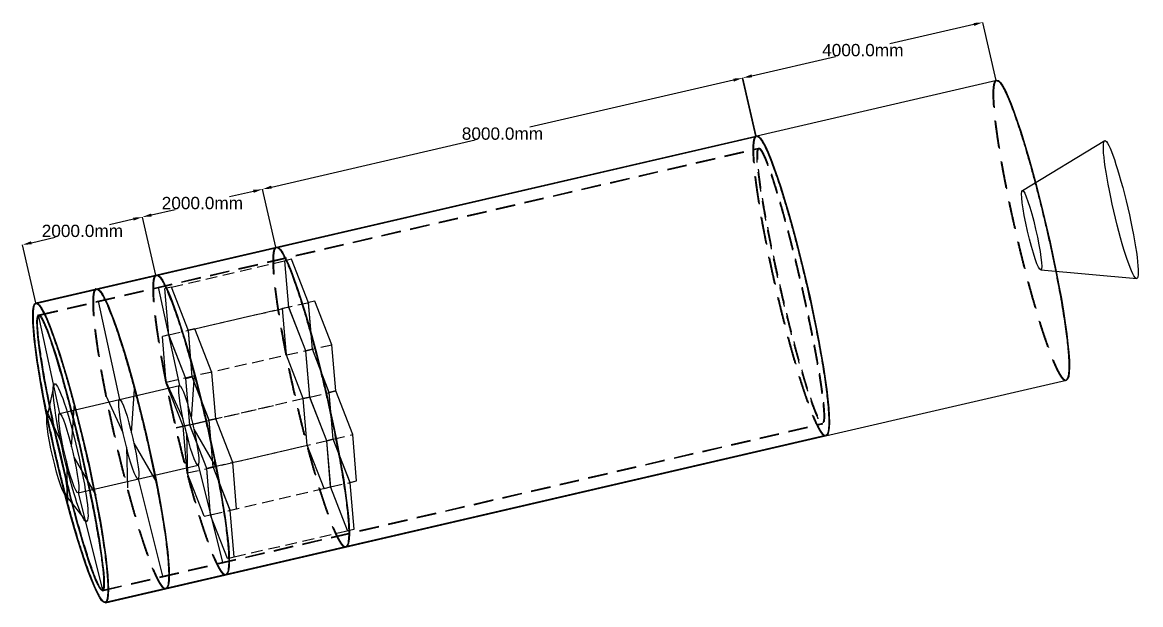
# Model space of a CAD drawing. Header units: inches. Extents: x -4186 to 68039, y -33263 to 5220.
# Drawn here: x 49886 to 68039, y -13029 to -3571 of the extents above; entities that cross this region are included whole.
import ezdxf

# ---------------------------------------------------------------- set-up
doc = ezdxf.new("R2010")
doc.units = ezdxf.units.IN
doc.header["$MEASUREMENT"] = 0
doc.linetypes.add('DASH2', pattern=[19.05, 12.7, -6.35])
for name, color, linetype in [('Compartment', 2, 'Continuous'), ('Skin', 3, 'Continuous'), ('SupportSystems', 5, 'Continuous'), ('Water', 4, 'Continuous')]:
    doc.layers.add(name, color=color, linetype=linetype)
doc.styles.add('Arial', font='Arial.ttf')
doc.dimstyles.new('BigDim', dxfattribs={"dimtxt": 10, "dimasz": 150, "dimexe": 0.18, "dimexo": 0.0625, "dimgap": 0.09, "dimtad": 0, "dimtih": 1, "dimtoh": 1, "dimdec": 1, "dimzin": 0, "dimdsep": 46, "dimtxsty": 'Arial', "dimcen": 0.09, "dimclrd": 4, "dimclre": 4, "dimadec": 0, "dimazin": 0, "dimtfac": 1, "dimtofl": 0, "dimtmove": 0, "dimatfit": 3, "dimfxl": 1, "dimtolj": 1, "dimtzin": 0, "dimarcsym": 0})

# ---------------------------------------------------------------- blocks, each defined once
blk = doc.blocks.new('*D22')
at = {"color": 4, "lineweight": -2}
for p, q in [((51688, -6767), (51301, -6857)), ((52052, -7675), (51834, -6733)), ((50032, -7151), (50419, -7061)), ((50104, -8127), (49886, -7185))]:
    blk.add_line(p, q, dxfattribs=at)
at = {"color": 4}
for points in [[(51694, -6791), (51682, -6743), (51834, -6733)], [(50026, -7126), (50038, -7175), (49886, -7185)]]:
    blk.add_solid(points, dxfattribs=at)
at = {"layer": 'Defpoints', "color": 0}
for p in [(51834, -6733), (52052, -7675), (50104, -8127)]:
    blk.add_point(p, dxfattribs=at)
at = {"color": 0, "insert": (50860, -6959), "char_height": 200, "attachment_point": 5, "style": 'Arial'}
blk.add_mtext('\\A1;2000.0mm', dxfattribs=at)
blk = doc.blocks.new('*D23')
at = {"color": 4, "lineweight": -2}
for p, q in [((53636, -6316), (53249, -6405)), ((54001, -7223), (53783, -6282)), ((51980, -6699), (52368, -6610)), ((52052, -7675), (51834, -6733))]:
    blk.add_line(p, q, dxfattribs=at)
at = {"color": 4}
for points in [[(53642, -6340), (53631, -6291), (53783, -6282)], [(51975, -6675), (51986, -6724), (51834, -6733)]]:
    blk.add_solid(points, dxfattribs=at)
at = {"layer": 'Defpoints', "color": 0}
for p in [(53783, -6282), (54001, -7223), (52052, -7675)]:
    blk.add_point(p, dxfattribs=at)
at = {"color": 0, "insert": (52808, -6507), "char_height": 200, "attachment_point": 5, "style": 'Arial'}
blk.add_mtext('\\A1;2000.0mm', dxfattribs=at)
blk = doc.blocks.new('*D24')
at = {"color": 4, "lineweight": -2}
for p, q in [((61430, -4509), (58121, -5276)), ((61794, -5417), (61576, -4475)), ((53929, -6248), (57238, -5481)), ((54001, -7223), (53783, -6282))]:
    blk.add_line(p, q, dxfattribs=at)
at = {"color": 4}
for points in [[(61436, -4534), (61424, -4485), (61576, -4475)], [(53923, -6223), (53934, -6272), (53783, -6282)]]:
    blk.add_solid(points, dxfattribs=at)
at = {"layer": 'Defpoints', "color": 0}
for p in [(61576, -4475), (61794, -5417), (54001, -7223)]:
    blk.add_point(p, dxfattribs=at)
at = {"color": 0, "insert": (57679, -5379), "char_height": 200, "attachment_point": 5, "style": 'Arial'}
blk.add_mtext('\\A1;8000.0mm', dxfattribs=at)
blk = doc.blocks.new('*D25')
at = {"color": 4, "lineweight": -2}
for p, q in [((65331, -3605), (63970, -3921)), ((65696, -4513), (65477, -3571)), ((61727, -4440), (63088, -4125)), ((61799, -5416), (61581, -4474))]:
    blk.add_line(p, q, dxfattribs=at)
at = {"color": 4}
for points in [[(65337, -3629), (65326, -3581), (65478, -3571)], [(61721, -4416), (61733, -4465), (61581, -4474)]]:
    blk.add_solid(points, dxfattribs=at)
at = {"layer": 'Defpoints', "color": 0}
for p in [(65478, -3571), (65696, -4513), (61799, -5416)]:
    blk.add_point(p, dxfattribs=at)
at = {"color": 0, "insert": (63529, -4023), "char_height": 200, "attachment_point": 5, "style": 'Arial'}
blk.add_mtext('\\A1;4000.0mm', dxfattribs=at)

msp = doc.modelspace()

# ---------------------------------------------------------------- hatches: boundary and pattern name
at = {"layer": 'Water', "linetype": 'DASH2', "ltscale": 5}
h = msp.add_hatch(dxfattribs=at)
h.set_pattern_fill('ANSI37', color=256, scale=500, angle=283.048483, style=0)
h.set_pattern_definition([(238.04848, (30260.4, 8193.19), (-53.03101, 33.07509), []), (148.04848, (30260.4, 8193.19), (33.07509, 53.03101), [])])
edge = h.paths.add_edge_path()
edge.add_line((50149.28, -8321.4), (61839.43, -5612.1))
edge = h.paths.add_edge_path()
edge.add_line((50106.38, -8136.31), (61796.53, -5427))
h = msp.add_hatch(dxfattribs=at)
h.set_pattern_fill('ANSI37', color=256, scale=500, angle=103.048483, style=0)
h.set_pattern_definition([(148.04848, (40591.25, -36382.52), (-33.07509, -53.03101), []), (238.04848, (40591.25, -36382.52), (53.03101, -33.07509), [])])
edge = h.paths.add_edge_path()
edge.add_line((51187.85, -12802.63), (62878, -10093.32))
edge = h.paths.add_edge_path()
edge.add_line((51230.74, -12987.72), (62920.9, -10278.42))

# ---------------------------------------------------------------- linework, layer by layer
at = {"layer": 'Compartment', "color": 46, "linetype": 'DASH2', "ltscale": 15}
for p, q in [((52305.92, -7869.85), (54254.28, -7418.3)), ((52685.49, -8548.71), (54633.85, -8097.16)), ((52263.66, -8646.47), (54212.02, -8194.92)), ((52221.42, -9413.34), (54909.31, -8806.25)), ((52602.32, -10107.74), (54972.51, -9558.42)), ((52384.25, -10158.28), (53998.33, -9784.2)), ((52983.24, -10792.39), (55247.98, -10267.52)), ((52561.41, -10890.15), (54509.77, -10438.6)), ((52940.99, -11569.01), (55311.18, -11019.69)), ((53321.91, -12253.66), (55270.26, -11802.11))]:
    msp.add_line(p, q, dxfattribs=at)
at = {"layer": 'Compartment'}
for p, q in [((54254.28, -7418.3), (54148.82, -7442.74)), ((52441.62, -9471.48), (52098.03, -7871.55)), ((52305.92, -7869.85), (52200.46, -7894.29)), ((51467.44, -9697.25), (51123.85, -8097.32)), ((50493.26, -9923.03), (50149.67, -8323.1)), ((52494.79, -10009.76), (52220.25, -9409.41)), ((52632.11, -10012.92), (52678.07, -9302.29)), ((51657.93, -10238.7), (51703.89, -9528.07)), ((50683.75, -10464.48), (50729.71, -9753.84)), ((51520.61, -10235.54), (51246.08, -9635.18)), ((50546.43, -10461.31), (50271.9, -9860.96)), ((52520.63, -10126.67), (52384.25, -10158.28)), ((52659.25, -10094.55), (52862.94, -10047.34)), ((52548.88, -10244.05), (52566.4, -10902.94)), ((52671.04, -10180.24), (53024.66, -10797.75)), ((51574.7, -10469.83), (51592.22, -11128.72)), ((51696.86, -10406.02), (52050.48, -11023.53)), ((50600.52, -10695.61), (50618.04, -11354.49)), ((50722.68, -10631.79), (51076.3, -11249.3)), ((52740.74, -10761.28), (53133.12, -12337.78)), ((51766.56, -10987.06), (52158.95, -12563.56)), ((50792.38, -11212.83), (51184.77, -12789.34)), ((55164.81, -11826.55), (55270.26, -11802.11)), ((53216.45, -12278.1), (53321.91, -12253.66))]:
    msp.add_line(p, q, dxfattribs=at)
at = {"layer": 'Compartment', "color": 46}
for p, q in [((54213.36, -8200.72), (54148.82, -7442.74)), ((54529.74, -8127.39), (54254.28, -7418.3)), ((52265, -8652.27), (52200.46, -7894.29)), ((52581.38, -8578.94), (52305.92, -7869.85)), ((54633.85, -8097.16), (54528.39, -8121.6)), ((54592.94, -8879.57), (54528.39, -8121.6)), ((54592.94, -8879.57), (54529.74, -8127.39)), ((54909.31, -8806.25), (54633.85, -8097.16)), ((54212.02, -8194.92), (54106.56, -8219.36)), ((54171.11, -8977.33), (54106.56, -8219.36)), ((54487.48, -8904.01), (54212.02, -8194.92)), ((54487.48, -8904.01), (54213.36, -8200.72)), ((52263.66, -8646.47), (52158.2, -8670.91)), ((52222.75, -9428.88), (52158.2, -8670.91)), ((52539.12, -9355.56), (52263.66, -8646.47)), ((52539.12, -9355.56), (52265, -8652.27)), ((52685.49, -8548.71), (52580.03, -8573.15)), ((52644.58, -9331.12), (52580.03, -8573.15)), ((52644.58, -9331.12), (52581.38, -8578.94)), ((52960.95, -9257.8), (52685.49, -8548.71)), ((54592.94, -8879.57), (54487.48, -8904.01)), ((54487.48, -8904.01), (54592.94, -8879.57)), ((54867.06, -9582.86), (54592.94, -8879.57)), ((54868.4, -9588.66), (54592.94, -8879.57)), ((54972.51, -9558.42), (54909.31, -8806.25)), ((54445.22, -9680.63), (54171.11, -8977.33)), ((54552.03, -9661.98), (54487.48, -8904.01)), ((54550.68, -9656.19), (54487.48, -8904.01)), ((53024.16, -10009.98), (52960.95, -9257.8)), ((52496.87, -10132.18), (52222.75, -9428.88)), ((52644.58, -9331.12), (52539.12, -9355.56)), ((52539.12, -9355.56), (52644.58, -9331.12)), ((52603.67, -10113.54), (52539.12, -9355.56)), ((52602.32, -10107.74), (52539.12, -9355.56)), ((52920.04, -10040.21), (52644.58, -9331.12)), ((52918.7, -10034.42), (52644.58, -9331.12)), ((54972.51, -9558.42), (54867.06, -9582.86)), ((54867.06, -9582.86), (54972.51, -9558.42)), ((54931.6, -10340.84), (54867.06, -9582.86)), ((54931.6, -10340.84), (54868.4, -9588.66)), ((55247.98, -10267.52), (54972.51, -9558.42)), ((54550.68, -9656.19), (54445.22, -9680.63)), ((54445.22, -9680.63), (54550.68, -9656.19)), ((54509.77, -10438.6), (54445.22, -9680.63)), ((54826.14, -10365.28), (54550.68, -9656.19)), ((54826.14, -10365.28), (54552.03, -9661.98)), ((52602.32, -10107.74), (52496.87, -10132.18)), ((52496.87, -10132.18), (52602.32, -10107.74)), ((52561.41, -10890.15), (52496.87, -10132.18)), ((52877.78, -10816.83), (52602.32, -10107.74)), ((52877.78, -10816.83), (52603.67, -10113.54)), ((53024.16, -10009.98), (52918.7, -10034.42)), ((52918.7, -10034.42), (53024.16, -10009.98)), ((52983.24, -10792.39), (52918.7, -10034.42)), ((52983.24, -10792.39), (52920.04, -10040.21)), ((53299.62, -10719.07), (53024.16, -10009.98)), ((54826.14, -10365.28), (54931.6, -10340.84)), ((54931.6, -10340.84), (54826.14, -10365.28)), ((55205.72, -11044.13), (54931.6, -10340.84)), ((55207.06, -11049.93), (54931.6, -10340.84)), ((55311.18, -11019.69), (55247.98, -10267.52)), ((54783.89, -11141.9), (54509.77, -10438.6)), ((54890.69, -11123.25), (54826.14, -10365.28)), ((54889.35, -11117.46), (54826.14, -10365.28)), ((52835.53, -11593.45), (52561.41, -10890.15)), ((52877.78, -10816.83), (52983.24, -10792.39)), ((52983.24, -10792.39), (52877.78, -10816.83)), ((52940.99, -11569.01), (52877.78, -10816.83)), ((52942.33, -11574.8), (52877.78, -10816.83)), ((53257.36, -11495.68), (52983.24, -10792.39)), ((53258.7, -11501.48), (52983.24, -10792.39)), ((53362.82, -11471.24), (53299.62, -10719.07)), ((55205.72, -11044.13), (55311.18, -11019.69)), ((55270.26, -11802.11), (55207.06, -11049.93)), ((54783.89, -11141.9), (54889.35, -11117.46)), ((55164.81, -11826.55), (54890.69, -11123.25)), ((52835.53, -11593.45), (52940.99, -11569.01)), ((53216.45, -12278.1), (52942.33, -11574.8)), ((53257.36, -11495.68), (53362.82, -11471.24)), ((53321.91, -12253.66), (53258.7, -11501.48))]:
    msp.add_line(p, q, dxfattribs=at)
at = {"layer": 'Skin'}
for p, q in [((61807.84, -5414.12), (65704.56, -4511.02)), ((50104.12, -8126.57), (61794.28, -5417.26)), ((50106.38, -8136.31), (61796.53, -5427)), ((62923.15, -10288.16), (66833.44, -9381.91)), ((50294.82, -9968.11), (50408.92, -9441.71)), ((50489.66, -9922.95), (52438.02, -9471.4)), ((51230.74, -12987.72), (62920.9, -10278.42)), ((51233, -12997.46), (62923.15, -10288.16)), ((50789.02, -11214.63), (52737.38, -10763.07)), ((50594.18, -11259.78), (50928.2, -11682.32))]:
    msp.add_line(p, q, dxfattribs=at)
at = {"layer": 'Skin', "linetype": 'DASH2', "ltscale": 25}
for p, q in [((50149.28, -8321.4), (61839.43, -5612.1)), ((50151.54, -8331.14), (61841.69, -5621.84)), ((51185.59, -12792.89), (62875.74, -10083.58)), ((51187.85, -12802.63), (62878, -10093.32))]:
    msp.add_line(p, q, dxfattribs=at)
at = {"layer": 'Skin', "linetype": 'DASH2', "ltscale": 35}
for centre in [(66255.43, -6949.61), (62358.72, -7852.71), (54565.28, -9658.91), (52616.92, -10110.46), (51642.74, -10336.24)]:
    msp.add_ellipse(centre, major_axis=(-564.44, 2435.45), ratio=0.1, start_param=0, end_param=3.14159265, dxfattribs=at)
at = {"layer": 'Skin', "extrusion": (0, 0, -1)}
for centre in [(66269, -6946.46), (62372.28, -7849.57), (54578.84, -9655.77), (52630.49, -10107.32), (51656.31, -10333.1)]:
    msp.add_ellipse(centre, major_axis=(-564.44, 2435.45), ratio=0.1, start_param=0, end_param=3.14159265, dxfattribs=at)
at = {"layer": 'Skin', "linetype": 'DASH2', "ltscale": 25}
msp.add_ellipse((62358.72, -7852.71), major_axis=(-519.28, 2240.61), ratio=0.07608696, dxfattribs=at)
at = {"layer": 'Skin'}
for centre, major_axis, ratio in [((50668.56, -10562.01), (-564.44, 2435.45), 0.1), ((50668.56, -10562.01), (-519.28, 2240.61), 0.07608696), ((50668.56, -10562.01), (-259.64, 1120.31), 0.10097911), ((50444.5, -10613.94), (-149.68, 645.84), 0.10176594), ((50639.34, -10568.79), (-149.68, 645.84), 0.10176594)]:
    msp.add_ellipse(centre, major_axis=major_axis, ratio=ratio, dxfattribs=at)
at = {"layer": 'Skin', "ltscale": 25}
for centre in [(52587.7, -10117.24), (51613.52, -10343.01)]:
    msp.add_ellipse(centre, major_axis=(-149.68, 645.84), ratio=0.10176594, dxfattribs=at)
at = {"layer": 'Skin', "linetype": 'DASH2', "ltscale": 35, "start_tangent": (-0.97417936, -0.22577548), "end_tangent": (0.97417936, 0.22577548)}
for points in [[(65693.25, -4523.9), (65680.03, -4534.19), (65666.87, -4563.8), (65657.11, -4613.04), (65651.73, -4680.74), (65650.95, -4766.03), (65654.83, -4868.11), (65663.34, -4986.12), (65676.44, -5119.14), (65694.02, -5266.12), (65715.95, -5425.93), (65742.06, -5597.36), (65772.15, -5779.07), (65806, -5969.7), (65843.34, -6167.77), (65883.9, -6371.79), (65927.35, -6580.2), (65973.38, -6791.4), (66021.63, -7003.79), (66071.73, -7215.76), (66123.3, -7425.68), (66175.95, -7631.95), (66229.28, -7833.01), (66282.87, -8027.32), (66336.33, -8213.4), (66389.24, -8389.83), (66441.2, -8555.26), (66491.81, -8708.43), (66540.68, -8848.16), (66587.43, -8973.37), (66631.69, -9083.1), (66673.11, -9176.48), (66711.33, -9252.73), (66745.94, -9311.16), (66776.37, -9351.09), (66801.21, -9371.89), (66817.61, -9375.31)], [(61796.53, -5427), (61783.31, -5437.29), (61770.15, -5466.9), (61760.39, -5516.15), (61755.01, -5583.84), (61754.23, -5669.13), (61758.11, -5771.21), (61766.63, -5889.22), (61779.72, -6022.24), (61797.3, -6169.22), (61819.23, -6329.04), (61845.34, -6500.46), (61875.44, -6682.17), (61909.28, -6872.8), (61946.63, -7070.87), (61987.18, -7274.89), (62030.64, -7483.3), (62076.66, -7694.5), (62124.91, -7906.9), (62175.01, -8118.86), (62226.58, -8328.78), (62279.23, -8535.05), (62332.56, -8736.11), (62386.16, -8930.42), (62439.61, -9116.5), (62492.52, -9292.93), (62544.48, -9458.36), (62595.09, -9611.53), (62643.96, -9751.26), (62690.71, -9876.47), (62734.97, -9986.2), (62776.4, -10079.58), (62814.61, -10155.83), (62849.22, -10214.26), (62879.65, -10254.19), (62904.5, -10274.99), (62920.9, -10278.42)], [(54003.1, -7233.21), (53989.88, -7243.5), (53976.71, -7273.11), (53966.96, -7322.35), (53961.58, -7390.05), (53960.8, -7475.34), (53964.67, -7577.41), (53973.19, -7695.43), (53986.29, -7828.44), (54003.87, -7975.43), (54025.8, -8135.24), (54051.91, -8306.66), (54082, -8488.38), (54115.85, -8679), (54153.19, -8877.08), (54193.75, -9081.1), (54237.2, -9289.5), (54283.23, -9500.71), (54331.48, -9713.1), (54381.58, -9925.06), (54433.15, -10134.98), (54485.8, -10341.26), (54539.13, -10542.31), (54592.72, -10736.62), (54646.18, -10922.7), (54699.09, -11099.13), (54751.05, -11264.56), (54801.66, -11417.73), (54850.52, -11557.46), (54897.27, -11682.68), (54941.54, -11792.41), (54982.96, -11885.78), (55021.18, -11962.03), (55055.79, -12020.46), (55086.21, -12060.39), (55111.06, -12081.19), (55127.46, -12084.62)], [(52054.74, -7684.76), (52041.52, -7695.05), (52028.35, -7724.66), (52018.6, -7773.9), (52013.22, -7841.6), (52012.44, -7926.89), (52016.32, -8028.96), (52024.83, -8146.98), (52037.93, -8279.99), (52055.51, -8426.98), (52077.44, -8586.79), (52103.55, -8758.21), (52133.64, -8939.93), (52167.49, -9130.55), (52204.83, -9328.63), (52245.39, -9532.65), (52288.84, -9741.05), (52334.87, -9952.26), (52383.12, -10164.65), (52433.22, -10376.61), (52484.79, -10586.53), (52537.44, -10792.81), (52590.77, -10993.87), (52644.36, -11188.18), (52697.82, -11374.25), (52750.73, -11550.68), (52802.69, -11716.11), (52853.3, -11869.28), (52902.17, -12009.01), (52948.92, -12134.23), (52993.18, -12243.96), (53034.6, -12337.33), (53072.82, -12413.58), (53107.43, -12472.01), (53137.85, -12511.94), (53162.7, -12532.75), (53179.1, -12536.17)], [(51080.56, -7910.53), (51067.34, -7920.82), (51054.18, -7950.43), (51044.42, -7999.68), (51039.04, -8067.37), (51038.26, -8152.66), (51042.14, -8254.74), (51050.65, -8372.75), (51063.75, -8505.77), (51081.33, -8652.75), (51103.26, -8812.57), (51129.37, -8983.99), (51159.46, -9165.7), (51193.31, -9356.33), (51230.65, -9554.4), (51271.21, -9758.42), (51314.66, -9966.83), (51360.69, -10178.03), (51408.94, -10390.43), (51459.04, -10602.39), (51510.61, -10812.31), (51563.26, -11018.58), (51616.59, -11219.64), (51670.18, -11413.95), (51723.64, -11600.03), (51776.55, -11776.46), (51828.51, -11941.89), (51879.12, -12095.06), (51927.99, -12234.79), (51974.74, -12360), (52019, -12469.73), (52060.42, -12563.11), (52098.64, -12639.36), (52133.25, -12697.79), (52163.67, -12737.72), (52188.52, -12758.52), (52204.92, -12761.95)]]:
    msp.add_spline(points, degree=3, dxfattribs=at)
at = {"layer": 'Skin', "end_tangent": (-0.97417936, -0.22577548)}
for points, start_tangent in [([(65706.82, -4520.76), (65723.22, -4524.18), (65748.06, -4544.98), (65778.49, -4584.91), (65813.1, -4643.34), (65851.32, -4719.59), (65892.74, -4812.97), (65937, -4922.7), (65983.75, -5047.92), (66032.62, -5187.65), (66083.23, -5340.81), (66135.19, -5506.24), (66188.1, -5682.67), (66241.56, -5868.75), (66295.15, -6063.06), (66348.48, -6264.12), (66401.13, -6470.4), (66452.7, -6680.31), (66502.8, -6892.28), (66551.05, -7104.67), (66597.08, -7315.87), (66640.53, -7524.28), (66681.09, -7728.3), (66718.43, -7926.37), (66752.28, -8117), (66782.37, -8298.71), (66808.48, -8470.14), (66830.41, -8629.95), (66847.99, -8776.93), (66861.09, -8909.95), (66869.6, -9027.96), (66873.48, -9130.04), (66872.7, -9215.33), (66867.32, -9283.03), (66857.56, -9332.27), (66844.4, -9361.88), (66831.18, -9372.17)], (0.97417936, 0.22577548)), ([(61810.1, -5423.86), (61826.5, -5427.28), (61851.35, -5448.09), (61881.77, -5488.02), (61916.38, -5546.45), (61954.6, -5622.7), (61996.02, -5716.07), (62040.28, -5825.8), (62087.04, -5951.02), (62135.9, -6090.75), (62186.51, -6243.92), (62238.47, -6409.35), (62291.38, -6585.77), (62344.84, -6771.85), (62398.43, -6966.16), (62451.76, -7167.22), (62504.41, -7373.5), (62555.98, -7583.42), (62606.08, -7795.38), (62654.33, -8007.77), (62700.36, -8218.98), (62743.81, -8427.38), (62784.37, -8631.4), (62821.71, -8829.48), (62855.56, -9020.1), (62885.65, -9201.82), (62911.76, -9373.24), (62933.69, -9533.05), (62951.27, -9680.03), (62964.37, -9813.05), (62972.89, -9931.07), (62976.76, -10033.14), (62975.98, -10118.43), (62970.6, -10186.13), (62960.85, -10235.37), (62947.68, -10264.98), (62934.46, -10275.27)], (0.97417936, 0.22577548)), ([(54016.66, -7230.06), (54033.06, -7233.49), (54057.91, -7254.29), (54088.33, -7294.22), (54122.95, -7352.65), (54161.16, -7428.9), (54202.58, -7522.27), (54246.85, -7632), (54293.6, -7757.22), (54342.47, -7896.95), (54393.08, -8050.12), (54445.04, -8215.55), (54497.95, -8391.98), (54551.4, -8578.06), (54605, -8772.37), (54658.33, -8973.43), (54710.97, -9179.7), (54762.55, -9389.62), (54812.65, -9601.58), (54860.9, -9813.98), (54906.92, -10025.18), (54950.38, -10233.58), (54990.93, -10437.6), (55028.28, -10635.68), (55062.12, -10826.3), (55092.22, -11008.02), (55118.33, -11179.44), (55140.26, -11339.26), (55157.84, -11486.24), (55170.93, -11619.25), (55179.45, -11737.27), (55183.33, -11839.35), (55182.55, -11924.63), (55177.17, -11992.33), (55167.41, -12041.57), (55154.25, -12071.19), (55141.03, -12081.48)], (0.97417936, 0.22577548)), ([(52068.3, -7681.61), (52084.71, -7685.04), (52109.55, -7705.84), (52139.98, -7745.77), (52174.59, -7804.2), (52212.81, -7880.45), (52254.23, -7973.83), (52298.49, -8083.56), (52345.24, -8208.77), (52394.11, -8348.5), (52444.72, -8501.67), (52496.68, -8667.1), (52549.59, -8843.53), (52603.04, -9029.61), (52656.64, -9223.92), (52709.97, -9424.98), (52762.62, -9631.25), (52814.19, -9841.17), (52864.29, -10053.13), (52912.54, -10265.53), (52958.56, -10476.73), (53002.02, -10685.14), (53042.57, -10889.15), (53079.92, -11087.23), (53113.77, -11277.85), (53143.86, -11459.57), (53169.97, -11630.99), (53191.9, -11790.81), (53209.48, -11937.79), (53222.58, -12070.81), (53231.09, -12188.82), (53234.97, -12290.9), (53234.19, -12376.18), (53228.81, -12443.88), (53219.05, -12493.13), (53205.89, -12522.74), (53192.67, -12533.03)], (0.97417936, 0.22577548)), ([(51094.13, -7907.39), (51110.53, -7910.81), (51135.37, -7931.62), (51165.8, -7971.55), (51200.41, -8029.98), (51238.63, -8106.23), (51280.05, -8199.6), (51324.31, -8309.33), (51371.06, -8434.55), (51419.93, -8574.28), (51470.54, -8727.45), (51522.5, -8892.88), (51575.41, -9069.31), (51628.86, -9255.38), (51682.46, -9449.69), (51735.79, -9650.75), (51788.44, -9857.03), (51840.01, -10066.95), (51890.11, -10278.91), (51938.36, -10491.3), (51984.38, -10702.51), (52027.84, -10910.91), (52068.4, -11114.93), (52105.74, -11313.01), (52139.59, -11503.63), (52169.68, -11685.35), (52195.79, -11856.77), (52217.72, -12016.58), (52235.3, -12163.56), (52248.4, -12296.58), (52256.91, -12414.6), (52260.79, -12516.67), (52260.01, -12601.96), (52254.63, -12669.66), (52244.87, -12718.9), (52231.71, -12748.51), (52218.49, -12758.8)], (0.97417936, 0.22577548)), ([(50106.38, -8136.31), (50092.96, -8146.87), (50079.67, -8177.33), (50069.92, -8227.95), (50064.69, -8297.5), (50064.2, -8385.09), (50068.5, -8489.88), (50077.56, -8610.99), (50091.33, -8747.43), (50109.69, -8898.1), (50132.51, -9061.81), (50159.6, -9237.28), (50190.75, -9423.11), (50225.71, -9617.86), (50264.23, -9819.99), (50305.98, -10027.92), (50350.64, -10240.01), (50397.88, -10454.62), (50447.3, -10670.04), (50498.53, -10884.61), (50551.17, -11096.63), (50604.8, -11304.44), (50659.01, -11506.42), (50713.36, -11700.98), (50767.43, -11886.59), (50820.8, -12061.81), (50873.04, -12225.24), (50923.75, -12375.61), (50972.52, -12511.73), (51018.96, -12632.52), (51062.69, -12737.01), (51103.35, -12824.33), (51140.53, -12893.72), (51173.79, -12944.47), (51202.25, -12975.86), (51223.56, -12987.75), (51237.21, -12984.59), (51251.12, -12964.53), (51262.87, -12923.82), (51270.4, -12863.62), (51273.28, -12784.94), (51271.38, -12688.64), (51264.69, -12575.57), (51253.26, -12446.67), (51237.18, -12302.97), (51216.57, -12145.62), (51191.6, -11975.87), (51162.45, -11795.04), (51129.36, -11604.56), (51092.58, -11405.93), (51052.41, -11200.7), (51009.16, -10990.48), (50963.16, -10776.92), (50914.79, -10561.7), (50864.41, -10346.49), (50812.42, -10132.99), (50759.24, -9922.87), (50705.27, -9717.77), (50650.94, -9519.31), (50596.67, -9329.03), (50542.9, -9148.44), (50490.04, -8978.95), (50438.51, -8821.89), (50388.73, -8678.5), (50341.07, -8549.92), (50295.94, -8437.17), (50253.7, -8341.17), (50214.73, -8262.72), (50179.44, -8202.56), (50148.42, -8161.4), (50123.08, -8139.89), (50106.38, -8136.31)], (-0.97417936, -0.22577548)), ([(50151.54, -8331.14), (50145.11, -8338.29), (50137.22, -8365.1), (50132.73, -8410.72), (50132.38, -8473.77), (50136.27, -8553.42), (50144.4, -8648.92), (50156.71, -8759.47), (50173.11, -8884.16), (50193.47, -9022), (50217.62, -9171.91), (50245.38, -9332.7), (50276.53, -9503.11), (50310.82, -9681.8), (50348, -9867.38), (50387.76, -10058.37), (50429.79, -10253.3), (50473.77, -10450.63), (50519.35, -10648.81), (50566.17, -10846.29), (50613.87, -11041.54), (50662.07, -11233), (50710.4, -11419.19), (50758.47, -11598.65), (50805.92, -11769.97), (50852.36, -11931.81), (50897.43, -12082.88), (50940.78, -12222.02), (50982.06, -12348.11), (51020.95, -12460.17), (51057.12, -12557.28), (51090.29, -12638.66), (51120.13, -12703.6), (51146.28, -12751.42), (51168.06, -12781.36), (51182.75, -12792.63), (51188.03, -12791.4), (51196.26, -12774.82), (51202.65, -12738.36), (51205.1, -12683.91), (51203.33, -12612.46), (51197.32, -12524.79), (51187.09, -12421.66), (51172.72, -12303.93), (51154.32, -12172.53), (51132.05, -12028.51), (51106.07, -11873.01), (51076.58, -11707.24), (51043.83, -11532.52), (51008.06, -11350.21), (50969.55, -11161.74), (50928.62, -10968.59), (50885.57, -10772.27), (50840.74, -10574.32), (50794.5, -10376.29), (50747.19, -10179.74), (50699.19, -9986.19), (50650.88, -9797.18), (50602.63, -9614.17), (50554.83, -9438.61), (50507.84, -9271.87), (50462.04, -9115.26), (50417.79, -8970.01), (50375.43, -8837.27), (50335.3, -8718.08), (50297.73, -8613.39), (50263.03, -8524.04), (50231.48, -8450.8), (50203.43, -8394.33), (50179.33, -8355.34), (50160.45, -8334.73), (50151.54, -8331.14)], (-0.97417936, -0.22577548))]:
    msp.add_spline(points, degree=3, dxfattribs=dict(at, start_tangent=start_tangent))
at = {"layer": 'Skin', "linetype": 'DASH2', "ltscale": 25, "start_tangent": (-0.97417936, -0.22577548), "end_tangent": (-0.97417936, -0.22577548)}
msp.add_spline([(61841.69, -5621.84), (61835.26, -5628.98), (61827.38, -5655.79), (61822.88, -5701.41), (61822.53, -5764.46), (61826.42, -5844.12), (61834.55, -5939.62), (61846.87, -6050.16), (61863.26, -6174.85), (61883.62, -6312.7), (61907.77, -6462.6), (61935.53, -6623.4), (61966.68, -6793.81), (62000.98, -6972.5), (62038.15, -7158.07), (62077.91, -7349.07), (62119.94, -7543.99), (62163.92, -7741.32), (62209.5, -7939.5), (62256.32, -8136.99), (62304.02, -8332.23), (62352.23, -8523.7), (62400.55, -8709.89), (62448.63, -8889.35), (62496.07, -9060.67), (62542.51, -9222.5), (62587.58, -9373.58), (62630.93, -9512.71), (62672.21, -9638.81), (62711.1, -9750.86), (62747.28, -9847.98), (62780.44, -9929.36), (62810.28, -9994.29), (62836.44, -10042.12), (62858.21, -10072.05), (62872.9, -10083.32), (62878.18, -10082.1), (62886.41, -10065.52), (62892.8, -10029.06), (62895.25, -9974.6), (62893.49, -9903.16), (62887.47, -9815.49), (62877.24, -9712.36), (62862.87, -9594.62), (62844.47, -9463.22), (62822.2, -9319.2), (62796.22, -9163.7), (62766.73, -8997.94), (62733.98, -8823.22), (62698.21, -8640.9), (62659.7, -8452.44), (62618.77, -8259.28), (62575.72, -8062.97), (62530.9, -7865.02), (62484.65, -7666.99), (62437.34, -7470.43), (62389.35, -7276.89), (62341.03, -7087.87), (62292.78, -6904.87), (62244.98, -6729.31), (62197.99, -6562.57), (62152.19, -6405.96), (62107.94, -6260.71), (62065.58, -6127.96), (62025.46, -6008.77), (61987.89, -5904.08), (61953.18, -5814.74), (61921.64, -5741.49), (61893.58, -5685.03), (61869.48, -5646.03), (61850.61, -5625.43), (61841.69, -5621.84)], degree=3, dxfattribs=at)
at = {"layer": 'SupportSystems'}
for p, q in [((66119.32, -6300.63), (67457.06, -5490.64)), ((66418.68, -7592.3), (67976.34, -7731.25))]:
    msp.add_line(p, q, dxfattribs=at)
for centre, major_axis, ratio in [((67716.7, -6610.94), (-259.64, 1120.31), 0.10097911), ((66269, -6946.46), (-149.68, 645.84), 0.10176594)]:
    msp.add_ellipse(centre, major_axis=major_axis, ratio=ratio, dxfattribs=at)

# ---------------------------------------------------------------- dimensions: what is measured, and where the dimension line sits
for base, p1, p2, override, picture, middle in [((65477.5, -3571.09), (61799.05, -5416.15), (65695.81, -4513.04), {"dimtxt": 200, "dimpost": '<>mm'}, '*D25', (63529.12, -4022.65)), ((61576.01, -4475.48), (54000.84, -7223.46), (61794.28, -5417.26), {"dimtxt": 200, "dimpost": '<>mm'}, '*D24', (57679.29, -5378.58)), ((53782.58, -6281.69), (52052.48, -7675.02), (54000.83, -7223.4), {"dimtxt": 200, "dimpost": '<>mm', "dimtxsty": 'Arial'}, '*D23', (52808.4, -6507.46))]:
    dim = msp.add_linear_dim(base=base, p1=p1, p2=p2, angle=193.048483, dimstyle='BigDim', override=override)
    dim.commit()
    dim.dimension.update_dxf_attribs({"geometry": picture, "text_midpoint": middle})
dim = msp.add_aligned_dim(p1=(50104.12, -8126.57), p2=(52052.47, -7674.95), distance=966.86, dimstyle='BigDim', override={"dimtxt": 200, "dimpost": '<>mm'})
dim.commit()
dim.dimension.update_dxf_attribs({"geometry": '*D22', "text_midpoint": (50859.97, -6958.87)})

doc.saveas('drawing.dxf')
